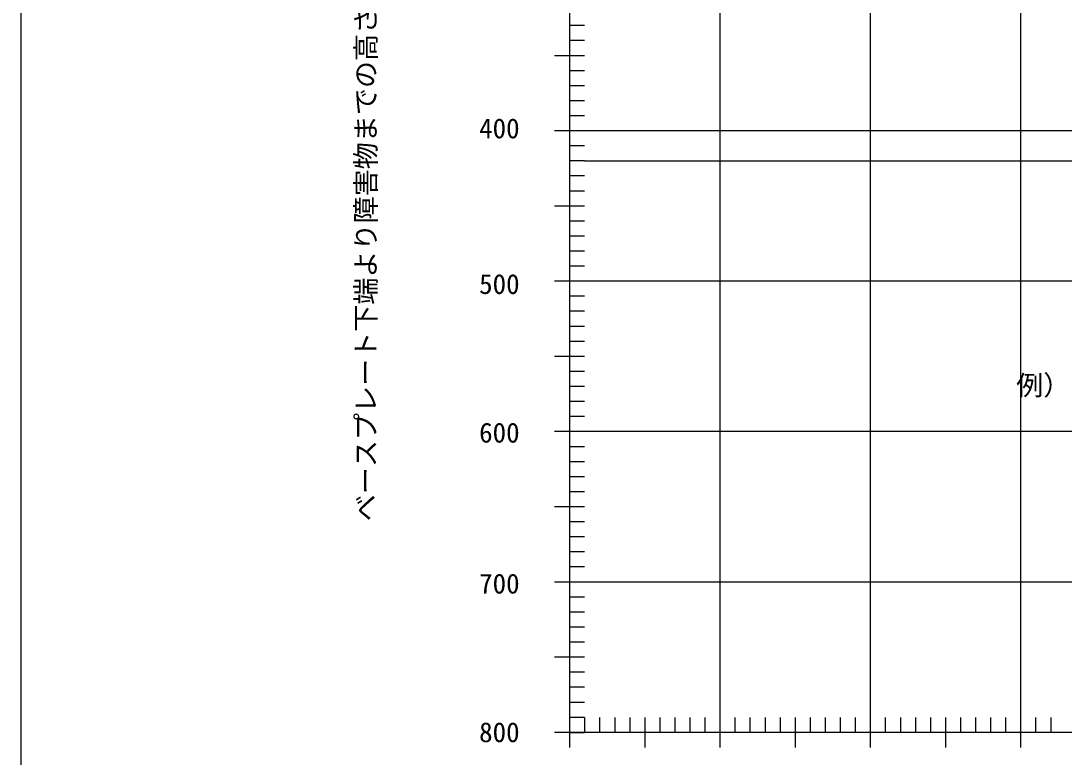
# Model space of a CAD drawing. Units: millimetres, scale not verified. Extents: x -1050 to 1050, y -1570 to 1561.
# Drawn here: x -1050 to -356, y -326 to 163 of the extents above; entities that cross this region are included whole.
import ezdxf
from ezdxf.enums import TextEntityAlignment as Align

# ---------------------------------------------------------------- set-up
doc = ezdxf.new("R2010")
doc.units = ezdxf.units.MM
doc.header["$LTSCALE"] = 8
doc.layers.add('0-1_TABLE1', color=7, linetype='Continuous', lineweight=18)
for name, color, linetype in [('0-2_USER1', 3, 'Continuous'), ('0-5_YKK_A1', 4, 'Continuous'), ('0-6_YKK_D', 6, 'Continuous'), ('0-7_YKK_ZWAK', 7, 'Continuous')]:
    doc.layers.add(name, color=color, linetype=linetype)
doc.styles.add('ＭＳ ゴシック', font='')
doc.styles.get('ＭＳ ゴシック').set_extended_font_data('MS Gothic')

msp = doc.modelspace()

# ---------------------------------------------------------------- linework, layer by layer
at = {"layer": '0-5_YKK_A1'}
for p, q in [((-685, 490), (-685, -310)), ((-585, 490), (-585, -310)), ((-485, 490), (-485, -310)), ((-385, 490), (-385, -310)), ((-675, 160), (-685, 160)), ((-675, 150), (-685, 150)), ((-685, 140), (-695, 140)), ((-675, 140), (-685, 140)), ((-675, 130), (-685, 130)), ((-675, 120), (-685, 120)), ((-675, 110), (-685, 110)), ((-675, 100), (-685, 100)), ((-685, 90), (-695, 90)), ((-2.863, 90), (-685, 90)), ((-675, 90), (-685, 90)), ((-675, 80), (-685, 80)), ((-675, 70), (-685, 70)), ((-675, 60), (-685, 60)), ((-675, 50), (-685, 50)), ((-685, 40), (-695, 40)), ((-675, 40), (-685, 40)), ((-675, 30), (-685, 30)), ((-675, 20), (-685, 20)), ((-675, 10), (-685, 10)), ((-675, 0), (-685, 0)), ((-685, -10), (-695, -10)), ((215, -10), (-685, -10)), ((-675, -10), (-685, -10)), ((-675, -20), (-685, -20)), ((-675, -30), (-685, -30)), ((-675, -40), (-685, -40)), ((-675, -50), (-685, -50)), ((-685, -60), (-695, -60)), ((-675, -60), (-685, -60)), ((-675, -70), (-685, -70)), ((-675, -80), (-685, -80)), ((-675, -90), (-685, -90)), ((-675, -100), (-685, -100)), ((-685, -110), (-695, -110)), ((215, -110), (-685, -110)), ((-675, -110), (-685, -110)), ((-675, -120), (-685, -120)), ((-675, -130), (-685, -130)), ((-675, -140), (-685, -140)), ((-675, -150), (-685, -150)), ((-685, -160), (-695, -160)), ((-675, -160), (-685, -160)), ((-675, -170), (-685, -170)), ((-675, -180), (-685, -180)), ((-675, -190), (-685, -190)), ((-675, -200), (-685, -200)), ((-685, -210), (-695, -210)), ((215, -210), (-685, -210)), ((-675, -210), (-685, -210)), ((-675, -220), (-685, -220)), ((-675, -230), (-685, -230)), ((-675, -240), (-685, -240)), ((-675, -250), (-685, -250)), ((-685, -260), (-695, -260)), ((-675, -260), (-685, -260)), ((-675, -270), (-685, -270)), ((-675, -280), (-685, -280)), ((-675, -290), (-685, -290)), ((-675, -300), (-685, -300)), ((-675, -300), (-675, -310)), ((-665, -300), (-665, -310)), ((-655, -300), (-655, -310)), ((-645, -300), (-645, -310)), ((-635, -300), (-635, -310)), ((-625, -300), (-625, -310)), ((-615, -300), (-615, -310)), ((-605, -300), (-605, -310)), ((-595, -300), (-595, -310)), ((-585, -300), (-585, -310)), ((-575, -300), (-575, -310)), ((-565, -300), (-565, -310)), ((-555, -300), (-555, -310)), ((-545, -300), (-545, -310)), ((-535, -300), (-535, -310)), ((-525, -300), (-525, -310)), ((-515, -300), (-515, -310)), ((-505, -300), (-505, -310)), ((-495, -300), (-495, -310)), ((-485, -300), (-485, -310)), ((-475, -300), (-475, -310)), ((-465, -300), (-465, -310)), ((-455, -300), (-455, -310)), ((-445, -300), (-445, -310)), ((-425, -300), (-425, -310)), ((-415, -300), (-415, -310)), ((-405, -300), (-405, -310)), ((-395, -300), (-395, -310)), ((-375, -300), (-375, -310)), ((-365, -300), (-365, -310)), ((-685, -310), (-695, -310)), ((215, -310), (-685, -310)), ((-675, -310), (-685, -310)), ((-635, -310), (-635, -320)), ((-585, -310), (-585, -320)), ((-535, -310), (-535, -320)), ((-485, -310), (-485, -320))]:
    msp.add_line(p, q, dxfattribs=at)
for points in [[(-685, -300), (-685, -310), (-685, -320)], [(-435, -300), (-435, -310), (-435, -320)], [(-385, -300), (-385, -310), (-385, -320)], [(215, -310), (-685, -310), (-675, -310)]]:
    msp.add_lwpolyline(points, dxfattribs=at)
at = {"layer": '0-6_YKK_D'}
msp.add_line((-675, 70), (-100, 70), dxfattribs=at)
at = {"layer": '0-7_YKK_ZWAK'}
msp.add_line((-1050, 1490), (-1050, -1570), dxfattribs=at)

# ---------------------------------------------------------------- texts
at = {"layer": '0-1_TABLE1', "style": 'ＭＳ ゴシック'}
for s, p in [('400', (-745.175, 81.09)), ('500', (-745.175, -22.425)), ('600', (-745.175, -121.235)), ('700', (-745.175, -221.614)), ('800', (-745.175, -320.424))]:
    msp.add_text(s, height=13.2, dxfattribs=at).set_placement(p, align=Align.BOTTOM_LEFT)
at = {"layer": '0-2_USER1', "style": 'ＭＳ ゴシック'}
msp.add_text('ベースプレート下端より障害物までの高さh（㎜）', height=13.2, rotation=90, dxfattribs=at).set_placement((-810.028, -169.625), align=Align.BOTTOM_LEFT)
at = {"layer": '0-6_YKK_D', "style": 'ＭＳ ゴシック'}
msp.add_text('例）ワイドオープン', height=13.2, dxfattribs=at).set_placement((-387.904, -89.73), align=Align.BOTTOM_LEFT)

doc.saveas('drawing.dxf')
